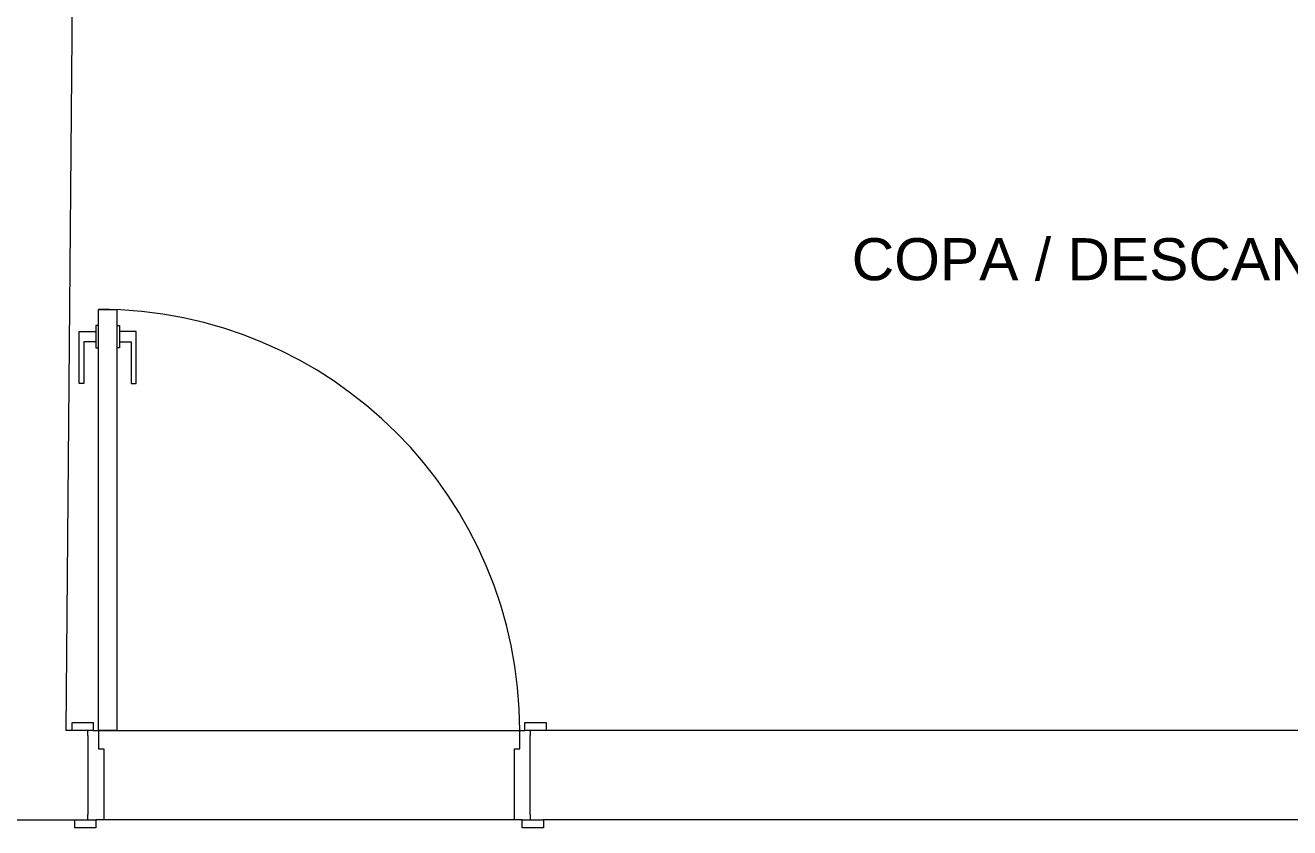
# Model space of a CAD drawing. Header units: millimetres. Extents: x 565.4 to 596.6, y 239.2 to 280.8.
# Drawn here: x 574.878 to 577.279, y 261.941 to 263.466 of the extents above; entities that cross this region are included whole.
import ezdxf

# ---------------------------------------------------------------- set-up
doc = ezdxf.new("R2010")
doc.units = ezdxf.units.MM
doc.header["$LTSCALE"] = 75
doc.linetypes.add('HIDDEN', pattern=[0.375, 0.25, -0.125])
for name, color, linetype, lineweight in [('A Arquitetura LRZ', 252, 'Continuous', 9), ('A Cumbuca LRZ', 254, 'HIDDEN', 9), ('A Esquadrias LRZ', 252, 'Continuous', 9)]:
    doc.layers.add(name, color=color, linetype=linetype, lineweight=lineweight)
doc.styles.add('R80', font='arial.ttf')

msp = doc.modelspace()

# ---------------------------------------------------------------- linework, layer by layer
at = {"layer": 'A Arquitetura LRZ'}
for p, q in [((574.9968, 262.1163), (574.9968, 261.9663)), ((575.8368, 261.9663), (575.8368, 262.1163)), ((580.2848, 262.1263), (575.8668, 262.1263)), ((572.4148, 261.9563), (574.9718, 261.9563)), ((580.2798, 261.9563), (575.8618, 261.9563))]:
    msp.add_line(p, q, dxfattribs=at)
at = {"layer": 'A Esquadrias LRZ'}
for p, q in [((574.9848, 265.6604), (574.9549, 262.1264)), ((575.0168, 262.1263), (575.0168, 262.9263)), ((575.0168, 262.9263), (575.0518, 262.9263)), ((575.0518, 262.9263), (575.0518, 262.1263)), ((574.9799, 262.7856), (574.9799, 262.8846)), ((574.9799, 262.8846), (575.0117, 262.8846)), ((575.0168, 262.8955), (575.0117, 262.8955)), ((575.0117, 262.8955), (575.0117, 262.8746)), ((575.0518, 262.8955), (575.0569, 262.8955)), ((575.0569, 262.8955), (575.0569, 262.8746)), ((575.0886, 262.8846), (575.0569, 262.8846)), ((575.0886, 262.7856), (575.0886, 262.8846)), ((575.0117, 262.8646), (574.9893, 262.8646)), ((574.9893, 262.8646), (574.9893, 262.7856)), ((575.0117, 262.8746), (575.0117, 262.8536)), ((575.0569, 262.8746), (575.0569, 262.8536)), ((575.0569, 262.8646), (575.0792, 262.8646)), ((575.0792, 262.8646), (575.0792, 262.7856)), ((575.0117, 262.8536), (575.0168, 262.8536)), ((575.0569, 262.8536), (575.0518, 262.8536)), ((574.9893, 262.7856), (574.9799, 262.7856)), ((575.0792, 262.7856), (575.0886, 262.7856)), ((574.9668, 262.1263), (574.9668, 262.1413)), ((574.9668, 262.1413), (575.0068, 262.1413)), ((575.0068, 262.1413), (575.0068, 262.1263)), ((575.8268, 262.1413), (575.8668, 262.1413)), ((575.8268, 262.1263), (575.8268, 262.1413)), ((575.8668, 262.1413), (575.8668, 262.1263)), ((574.9668, 262.1263), (574.9549, 262.1264)), ((575.0068, 262.1263), (574.9668, 262.1263)), ((574.9968, 262.1163), (574.9968, 262.1263)), ((575.0068, 262.1263), (575.0168, 262.1263)), ((575.0168, 262.1263), (575.8168, 262.1263)), ((575.0518, 262.1263), (575.0168, 262.1263)), ((575.0168, 262.1263), (575.0168, 262.0913)), ((575.8168, 262.0913), (575.8168, 262.1263)), ((575.8168, 262.1263), (575.8268, 262.1263)), ((575.8668, 262.1263), (575.8268, 262.1263)), ((575.8368, 262.1263), (575.8368, 262.1163)), ((575.0168, 262.0913), (575.0268, 262.0913)), ((575.0268, 262.0913), (575.0268, 261.9563)), ((575.8068, 261.9563), (575.8068, 262.0913)), ((575.8068, 262.0913), (575.8168, 262.0913)), ((574.9718, 261.9413), (574.9718, 261.9563)), ((574.9718, 261.9563), (575.0118, 261.9563)), ((574.9968, 261.9563), (574.9968, 261.9663)), ((575.0118, 261.9563), (575.0118, 261.9413)), ((575.0268, 261.9563), (575.0118, 261.9563)), ((575.8068, 261.9563), (575.0268, 261.9563)), ((575.8218, 261.9563), (575.8068, 261.9563)), ((575.8218, 261.9413), (575.8218, 261.9563)), ((575.8218, 261.9563), (575.8618, 261.9563)), ((575.8368, 261.9663), (575.8368, 261.9563)), ((575.8618, 261.9563), (575.8618, 261.9413)), ((575.0118, 261.9413), (574.9718, 261.9413)), ((575.8618, 261.9413), (575.8218, 261.9413))]:
    msp.add_line(p, q, dxfattribs=at)
msp.add_arc((575.0168, 262.1267), 0.8, 359.9678, 89.9678, dxfattribs=at)

# ---------------------------------------------------------------- texts
at = {"layer": 'A Cumbuca LRZ', "style": 'R80'}
msp.add_text('COPA / DESCANSO FUNCIONÁRIOS', height=0.08, dxfattribs=at).set_placement((576.4474, 262.9818))

doc.saveas('drawing.dxf')
